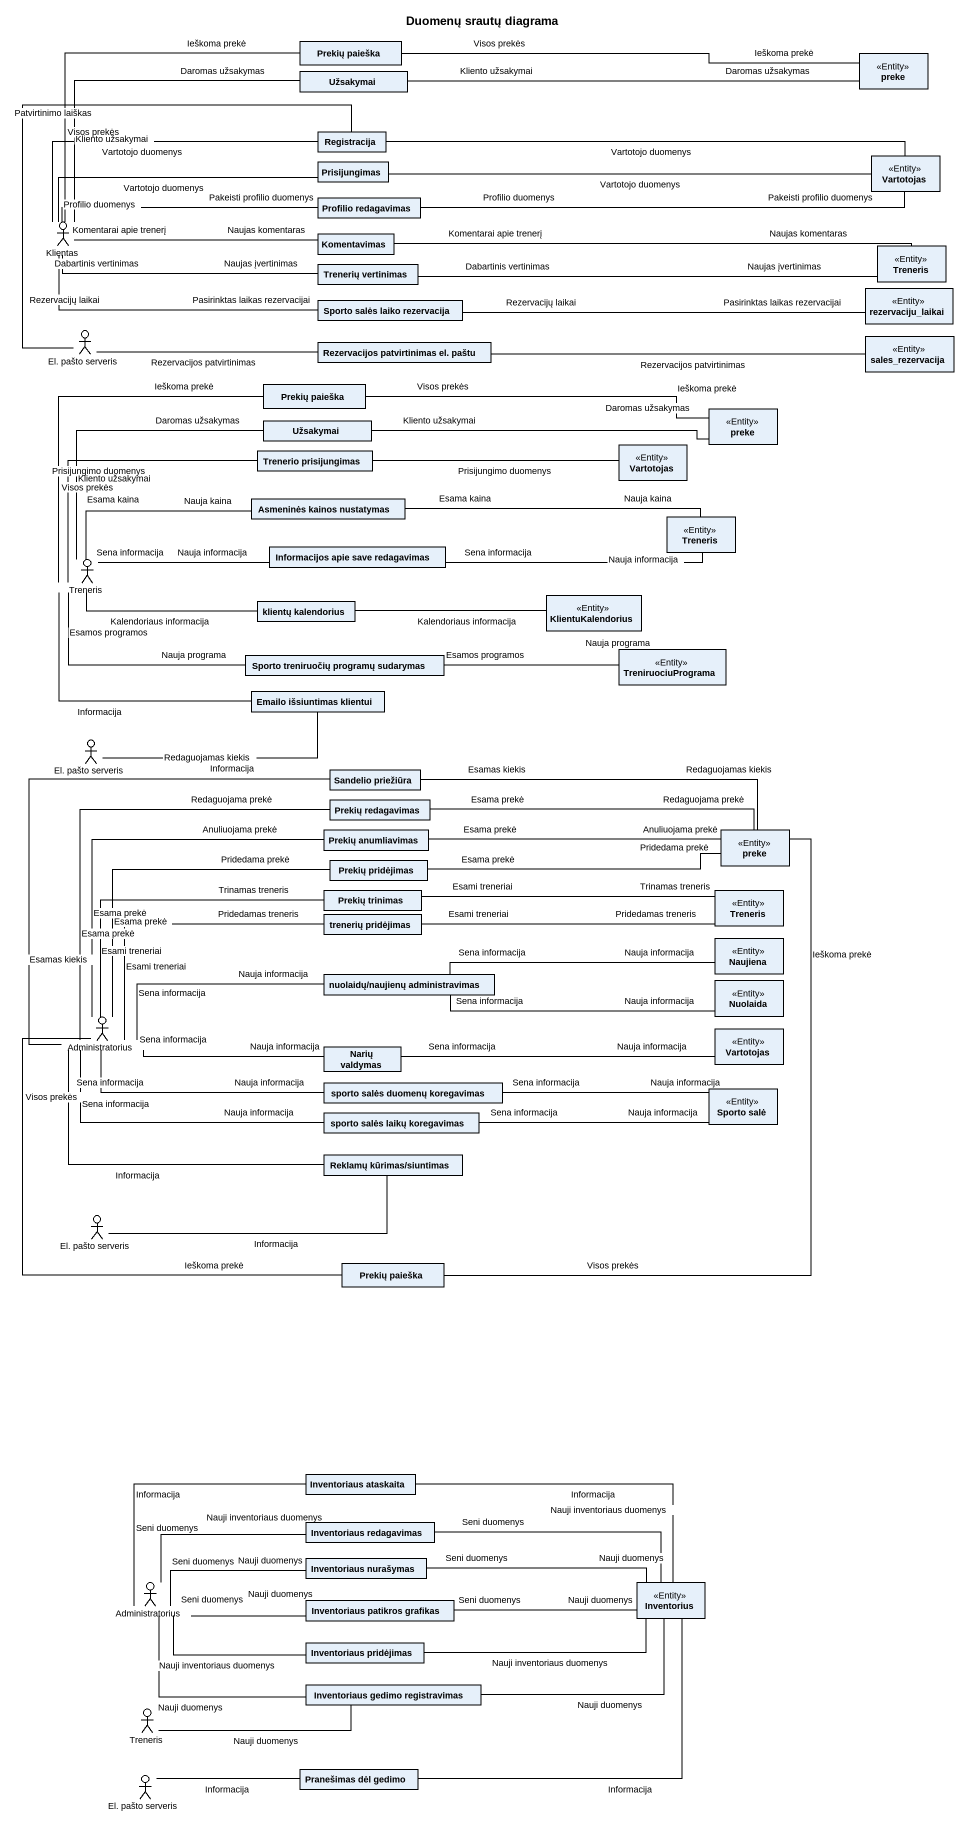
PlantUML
@startuml
title Duomenų srautų diagrama
allowmixing
hide circle
hide empty members
class "Prekių paieška" as Prekių_paieška
class Užsakymai
class preke <<Entity>>
class Registracija
class Vartotojas <<Entity>>
class Prisijungimas
actor Klientas
class "Profilio redagavimas" as Profilio_redagavimas
class Komentavimas
class "Trenerių vertinimas" as Trenerių_vertinimas
class Treneris <<Entity>>
class "Sporto salės laiko rezervacija" as Sporto_salės_laiko
class rezervaciju_laikai <<Entity>>
actor "El. pašto serveris" as El_pašto_serveris
class "Rezervacijos patvirtinimas el. paštu" as Rezervacijos_patvirtinimas
class sales_rezervacija <<Entity>>
class "Prekių paieška" as Prekių_paieška_2
class "Užsakymai" as Užsakymai_2
class "preke" as preke_2 <<Entity>>
class "Trenerio prisijungimas" as Trenerio_prisijungimas
class "Vartotojas" as Vartotojas_2 <<Entity>>
class "Asmeninės kainos nustatymas" as Asmeninės_kainos_nustatymas
class "Treneris" as Treneris_2 <<Entity>>
actor "Treneris" as Treneris_3
class "Informacijos apie save redagavimas" as Informacijos_apie_save
class "klientų kalendorius" as klientų_kalendorius
class KlientuKalendorius <<Entity>>
class "Sporto treniruočių programų sudarymas" as Sporto_treniruočių_programų
class TreniruociuPrograma <<Entity>>
class "Emailo išsiuntimas klientui" as Emailo_išsiuntimas_klientui
actor "El. pašto serveris" as El_pašto_serveris_2
class "Sandelio priežiūra" as Sandelio_priežiūra
class "Prekių redagavimas" as Prekių_redagavimas
class "Prekių anumliavimas" as Prekių_anumliavimas
class "preke" as preke_3 <<Entity>>
class "Prekių trinimas" as Prekių_trinimas
class "Prekių pridėjimas" as Prekių_pridėjimas
class "Treneris" as Treneris_4 <<Entity>>
class "trenerių pridėjimas" as trenerių_pridėjimas
class Naujiena <<Entity>>
class "nuolaidų/naujienų administravimas" as nuolaidų_naujienų
class Nuolaida <<Entity>>
actor Administratorius
class "Narių valdymas" as Narių_valdymas
class "Vartotojas" as Vartotojas_3 <<Entity>>
class "sporto salės duomenų koregavimas" as sporto_salės_duomenų
class "sporto salės laikų koregavimas" as sporto_salės_laikų
class "Sporto salė" as Sporto_salė <<Entity>>
class "Reklamų kūrimas/siuntimas" as Reklamų_kūrimas_siuntimas
actor "El. pašto serveris" as El_pašto_serveris_3
class "Prekių paieška" as Prekių_paieška_3
class "Inventoriaus ataskaita" as Inventoriaus_ataskaita
class "Inventoriaus redagavimas" as Inventoriaus_redagavimas
actor "Administratorius" as Administratorius_2
class "Inventoriaus nurašymas" as Inventoriaus_nurašymas
class Inventorius <<Entity>>
class "Inventoriaus patikros grafikas" as Inventoriaus_patikros
class "Inventoriaus pridėjimas" as Inventoriaus_pridėjimas
class "Inventoriaus gedimo registravimas" as Inventoriaus_gedimo
actor "Treneris" as Treneris_5
actor "El. pašto serveris" as El_pašto_serveris_4
class "Pranešimas dėl gedimo" as Pranešimas_dėl_gedimo
Prekių_paieška -right- preke : Visos prekės\nIeškoma prekė
Prekių_paieška -- Klientas : Ieškoma prekė\nVisos prekės
Užsakymai -right- preke : Daromas užsakymas\nKliento užsakymai
Užsakymai -left- Klientas : Daromas užsakymas\nKliento užsakymai
Registracija -right- Vartotojas : Vartotojo duomenys
Prisijungimas -right- Vartotojas : Vartotojo duomenys
Klientas -right- Registracija : Vartotojo duomenys
Klientas -right- Prisijungimas : Vartotojo duomenys
Klientas -right- Profilio_redagavimas : Profilio duomenys\nPakeisti profilio duomenys
Klientas -right- Komentavimas : Komentarai apie trenerį\nNaujas komentaras
Klientas -right- Trenerių_vertinimas : Dabartinis vertinimas\nNaujas įvertinimas
Klientas -right- Sporto_salės_laiko : Rezervacijų laikai\nPasirinktas laikas rezervacijai
Profilio_redagavimas -right- Vartotojas : Profilio duomenys\nPakeisti profilio duomenys
Komentavimas -right- Treneris : Komentarai apie trenerį\nNaujas komentaras
Trenerių_vertinimas -right- Treneris : Dabartinis vertinimas\nNaujas įvertinimas
Sporto_salės_laiko -right- rezervaciju_laikai : Rezervacijų laikai\nPasirinktas laikas rezervacijai
El_pašto_serveris -up- Registracija : Patvirtinimo laiškas
El_pašto_serveris -right- Rezervacijos_patvirtinimas : Rezervacijos patvirtinimas
sales_rezervacija -left- Rezervacijos_patvirtinimas : Rezervacijos patvirtinimas
Prekių_paieška_2 -right- preke_2 : Visos prekės\nIeškoma prekė
Užsakymai_2 -right- preke_2 : Kliento užsakymai\nDaromas užsakymas
Trenerio_prisijungimas -right- Vartotojas_2 : Prisijungimo duomenys
Asmeninės_kainos_nustatymas -right- Treneris_2 : Esama kaina\nNauja kaina
Treneris_3 -up- Prekių_paieška_2 : Ieškoma prekė\nVisos prekės
Treneris_3 -up- Užsakymai_2 : Daromas užsakymas\nKliento užsakymai
Treneris_3 -right- Trenerio_prisijungimas : Prisijungimo duomenys
Treneris_3 -right- Asmeninės_kainos_nustatymas : Nauja kaina\nEsama kaina
Treneris_3 -right- Informacijos_apie_save : Sena informacija\nNauja informacija
Treneris_3 -right- klientų_kalendorius : Kalendoriaus informacija
Treneris_3 -right- Sporto_treniruočių_programų : Esamos programos\nNauja programa
Treneris_3 -right- Emailo_išsiuntimas_klientui : Informacija
Informacijos_apie_save -right- Treneris_2 : Sena informacija\nNauja informacija
KlientuKalendorius -left- klientų_kalendorius : Kalendoriaus informacija
Sporto_treniruočių_programų -right- TreniruociuPrograma : Nauja programa\nEsamos programos
El_pašto_serveris_2 -right- Emailo_išsiuntimas_klientui : Informacija
Sandelio_priežiūra -right- preke_3 : Redaguojamas kiekis\nEsamas kiekis
Sandelio_priežiūra -- Administratorius : Redaguojamas kiekis\nEsamas kiekis
preke_3 -left- Prekių_redagavimas : Redaguojama prekė\nEsama prekė
preke_3 -left- Prekių_anumliavimas : Anuliuojama prekė\nEsama prekė
preke_3 -left- Prekių_pridėjimas : Pridedama prekė\nEsama prekė
Prekių_trinimas -right- Treneris_4 : Esami treneriai\nTrinamas treneris
trenerių_pridėjimas -right- Treneris_4 : Esami treneriai\nPridedamas treneris
nuolaidų_naujienų -right- Naujiena : Sena informacija\nNauja informacija
nuolaidų_naujienų -right- Nuolaida : Sena informacija\nNauja informacija
Administratorius -up- Prekių_redagavimas : Redaguojama prekė\nEsama prekė
Administratorius -up- Prekių_anumliavimas : Anuliuojama prekė\nEsama prekė
Administratorius -right- Prekių_trinimas : Trinamas treneris\nEsami treneriai
Administratorius -right- Prekių_pridėjimas : Pridedama prekė\nEsama prekė
Administratorius -right- trenerių_pridėjimas : Pridedamas treneris\nEsami treneriai
Administratorius -right- nuolaidų_naujienų : Nauja informacija\nSena informacija
Administratorius -right- Narių_valdymas : Sena informacija\nNauja informacija
Administratorius -right- sporto_salės_duomenų : Nauja informacija\nSena informacija
Administratorius -right- sporto_salės_laikų : Sena informacija\nNauja informacija
Administratorius -right- Reklamų_kūrimas_siuntimas : Informacija
Narių_valdymas -right- Vartotojas_3 : Sena informacija\nNauja informacija
sporto_salės_duomenų -right- Sporto_salė : Nauja informacija\nSena informacija
sporto_salės_laikų -right- Sporto_salė : Nauja informacija\nSena informacija
El_pašto_serveris_3 -right- Reklamų_kūrimas_siuntimas : Informacija
Prekių_paieška_3 -up- preke_3 : Ieškoma prekė\nVisos prekės
Prekių_paieška_3 -up- Administratorius : Visos prekės\nIeškoma prekė
Inventoriaus_ataskaita -right- Inventorius : Informacija
Inventoriaus_redagavimas -right- Inventorius : Nauji inventoriaus duomenys\nSeni duomenys
Administratorius_2 -right- Inventoriaus_ataskaita : Informacija
Administratorius_2 -right- Inventoriaus_redagavimas : Nauji inventoriaus duomenys\nSeni duomenys
Administratorius_2 -right- Inventoriaus_nurašymas : Nauji duomenys\nSeni duomenys
Administratorius_2 -right- Inventoriaus_patikros : Nauji duomenys\nSeni duomenys
Administratorius_2 -right- Inventoriaus_pridėjimas : Nauji inventoriaus duomenys
Administratorius_2 -right- Inventoriaus_gedimo : Nauji duomenys
Inventoriaus_nurašymas -right- Inventorius : Seni duomenys\nNauji duomenys
Inventoriaus_patikros -right- Inventorius : Nauji duomenys\nSeni duomenys
Inventoriaus_pridėjimas -right- Inventorius : Nauji inventoriaus duomenys
Inventoriaus_gedimo -right- Inventorius : Nauji duomenys
Treneris_5 -right- Inventoriaus_gedimo : Nauji duomenys
El_pašto_serveris_4 -right- Pranešimas_dėl_gedimo : Informacija
Pranešimas_dėl_gedimo -right- Inventorius : Informacija
@enduml
